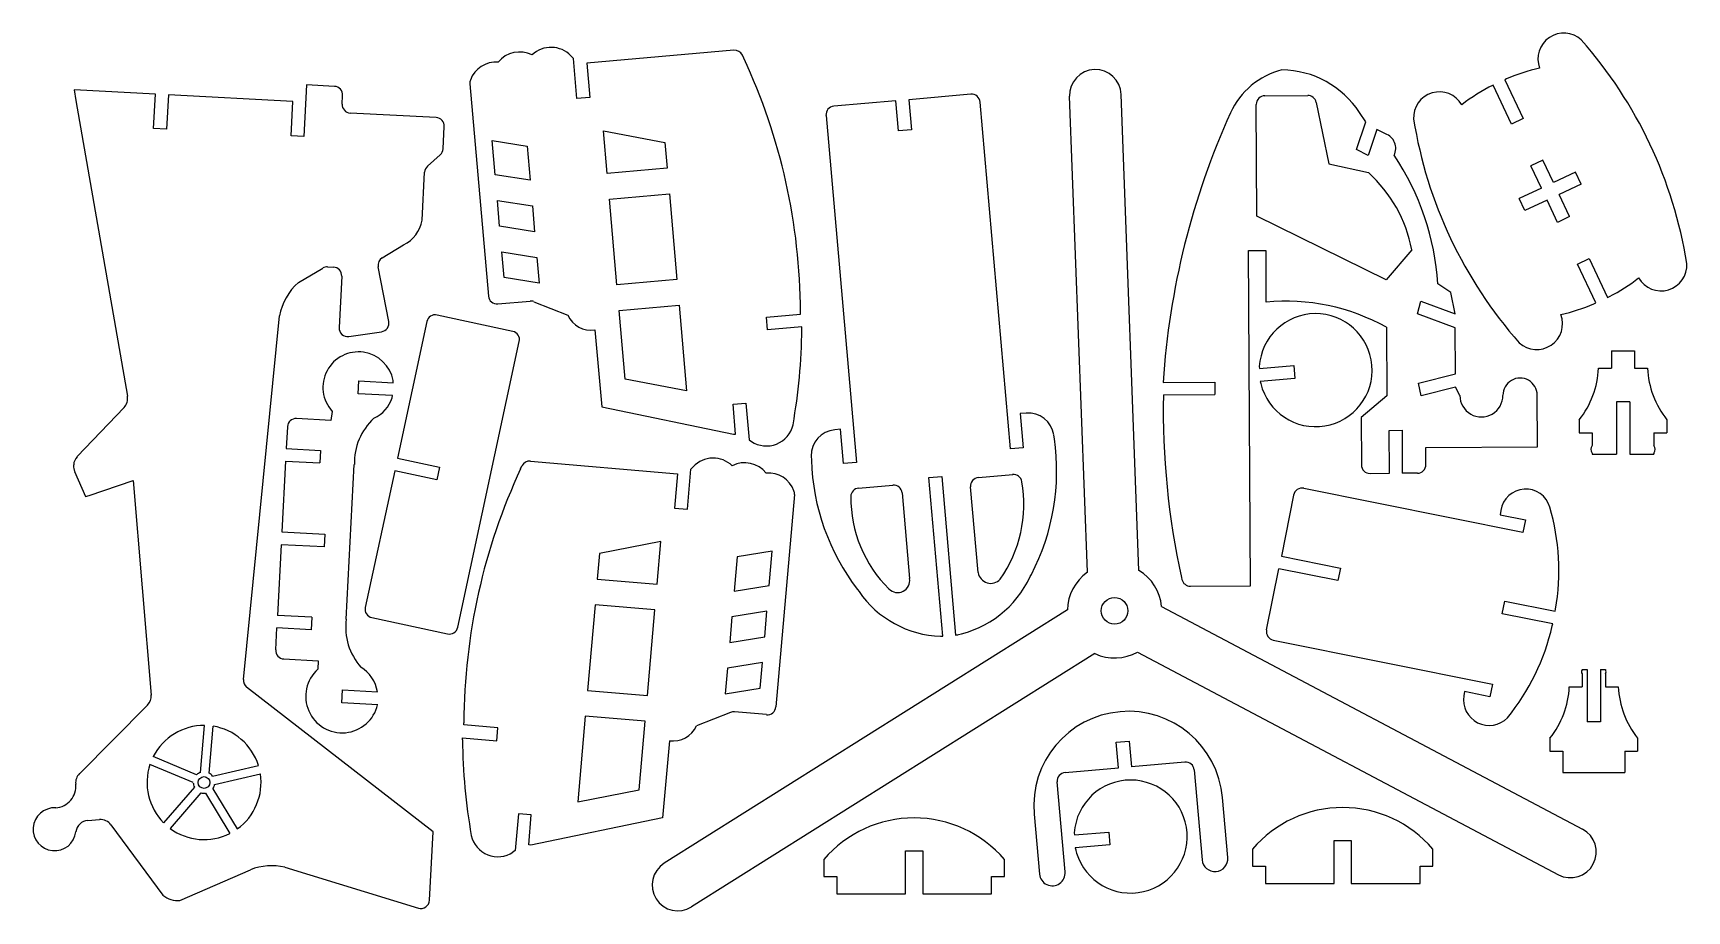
# Model space of a CAD drawing. Extents: x 231 to 642, y 24 to 242.
import ezdxf

# ---------------------------------------------------------------- set-up
doc = ezdxf.new("R2010")
doc.units = 0
doc.header["$MEASUREMENT"] = 0

msp = doc.modelspace()

# ---------------------------------------------------------------- linework, layer by layer
at = {"color": 7}
for p, q in [((365.58, 235.46), (364.99, 236.1)), ((366.45, 225.51), (365.58, 235.46)), ((405.46, 237.5), (368.9, 234.3)), ((368.9, 234.3), (369.64, 225.79)), ((407.91, 235.57), (407.57, 236.28)), ((541.64, 232.63), (541.58, 232.61)), ((597.48, 230.4), (596.99, 230.17)), ((596.99, 230.17), (601.55, 220.52)), ((261.74, 226.57), (241.57, 227.63)), ((241.57, 227.63), (241.99, 224.99)), ((261.29, 218.04), (261.74, 226.57)), ((264.94, 226.4), (264.49, 217.87)), ((295.86, 224.78), (264.94, 226.4)), ((299.29, 228.88), (298.61, 216.09)), ((306.22, 228.52), (299.29, 228.88)), ((308.13, 224.14), (308.24, 226.27)), ((339.87, 229.19), (344.48, 176.43)), ((464.34, 226.57), (448.91, 225.22)), ((537.41, 226.2), (548.04, 226.25)), ((594.1, 228.8), (593.61, 228.57)), ((598.66, 219.15), (594.09, 228.82)), ((241.99, 224.99), (254.77, 151.53)), ((295.42, 216.25), (295.86, 224.78)), ((369.64, 225.79), (366.45, 225.51)), ((445.72, 224.94), (430.3, 223.59)), ((446.37, 217.49), (445.72, 224.94)), ((448.91, 225.22), (449.56, 217.77)), ((474.19, 138.47), (466.65, 224.63)), ((535.43, 196.29), (535.28, 224.05)), ((550.14, 224.55), (553.29, 209.25)), ((562.47, 219.72), (560.92, 222.05)), ((264.49, 217.87), (261.29, 218.04)), ((331.47, 220.78), (310.15, 221.9)), ((333.2, 213.02), (333.49, 218.54)), ((428.36, 221.28), (435.89, 135.12)), ((560.21, 212.82), (562.47, 219.72)), ((565.21, 217.81), (563.11, 211.39)), ((567.36, 216.75), (565.21, 217.81)), ((601.55, 220.52), (598.66, 219.15)), ((298.61, 216.09), (295.42, 216.25)), ((346.13, 206.58), (345.39, 215.09)), ((345.39, 215.09), (354.08, 213.71)), ((354.08, 213.71), (354.83, 205.2)), ((373.05, 217.51), (388.31, 214.56)), ((373.98, 206.87), (373.05, 217.51)), ((388.31, 214.56), (388.87, 208.18)), ((449.56, 217.77), (446.37, 217.49)), ((329.33, 208.69), (332.5, 211.55)), ((563.11, 211.39), (560.21, 212.82)), ((328, 195.3), (328.62, 207.21)), ((354.83, 205.2), (346.13, 206.58)), ((388.87, 208.18), (373.98, 206.87)), ((553.29, 209.25), (563.14, 207.12)), ((374.53, 200.49), (389.43, 201.79)), ((389.43, 201.79), (391.29, 180.52)), ((347.25, 193.82), (346.69, 200.2)), ((346.69, 200.2), (355.39, 198.82)), ((355.39, 198.82), (355.95, 192.43)), ((376.4, 179.22), (374.53, 200.49)), ((355.95, 192.43), (347.25, 193.82)), ((567.55, 180.45), (535.43, 196.29)), ((318.07, 185.96), (323.4, 189.13)), ((348.37, 181.05), (347.81, 187.44)), ((347.81, 187.44), (356.5, 186.05)), ((356.5, 186.05), (357.06, 179.67)), ((533.34, 187.73), (537.62, 187.76)), ((533.8, 104.45), (533.34, 187.73)), ((537.62, 187.76), (537.68, 174.94)), ((573.92, 187.95), (567.55, 180.45)), ((615.07, 184.39), (617.97, 185.76)), ((617.97, 185.76), (622.53, 176.1)), ((297.25, 179.8), (303.31, 183.4)), ((304.51, 183.7), (306, 183.62)), ((308.02, 181.38), (307.35, 168.62)), ((319.72, 170.11), (317.06, 183.72)), ((357.06, 179.67), (348.37, 181.05)), ((619.63, 174.73), (615.07, 184.39)), ((391.29, 180.52), (376.4, 179.22)), ((583.59, 177.33), (580.37, 179.45)), ((584.68, 172), (583.59, 177.33)), ((346.8, 174.48), (354.81, 175.18)), ((355.78, 175.04), (364.19, 171.72)), ((376.95, 172.84), (391.85, 174.14)), ((378.44, 155.82), (376.95, 172.84)), ((391.85, 174.14), (393.71, 152.86)), ((575.36, 172.02), (576.12, 175.15)), ((576.12, 175.15), (584.68, 172)), ((619.15, 174.51), (619.63, 174.73)), ((622.53, 176.1), (623.01, 176.33)), ((283.58, 81.19), (292.54, 171.5)), ((329.17, 170.08), (321.86, 136.16)), ((350.5, 167.67), (331.71, 171.72)), ((413.54, 171.21), (422.05, 171.96)), ((413.82, 168.02), (413.54, 171.21)), ((422.33, 168.77), (413.82, 168.02)), ((422.05, 171.96), (422, 172.49)), ((422.37, 168.23), (422.33, 168.77)), ((567.62, 168.7), (567.71, 151.62)), ((584.7, 168.58), (575.36, 172.02)), ((584.76, 157.15), (584.7, 168.58)), ((309.8, 166.4), (317.93, 167.59)), ((336.83, 94.15), (352.14, 165.13)), ((370.94, 168.02), (372.62, 148.88)), ((536.01, 158.95), (536.05, 158.41)), ((536.05, 158.41), (544.56, 159.16)), ((544.56, 159.16), (544.84, 155.97)), ((575.61, 154.8), (584.76, 157.15)), ((312.07, 152.16), (312.24, 155.36)), ((320.61, 151.71), (312.07, 152.16)), ((312.24, 155.36), (320.77, 154.91)), ((320.77, 154.91), (320.8, 155.45)), ((393.71, 152.86), (378.44, 155.82)), ((524.98, 155.07), (525, 151.97)), ((544.84, 155.97), (536.26, 155.22)), ((536.26, 155.22), (536.38, 154.69)), ((576.25, 151.66), (575.61, 154.8)), ((584.78, 153.84), (576.25, 151.66)), ((585.86, 151.71), (584.78, 153.84)), ((253.94, 148.77), (242.29, 136.54)), ((320.58, 151.18), (320.61, 151.71)), ((372.62, 148.88), (405.37, 142.09)), ((405.25, 149.59), (408.44, 149.87)), ((405.9, 142.14), (405.25, 149.59)), ((408.44, 149.87), (409.24, 140.75)), ((567.71, 151.62), (561.33, 146.24)), ((605.15, 139.01), (605.08, 151.82)), ((294.54, 143.99), (294.25, 138.56)), ((305.31, 145.56), (296.78, 146.01)), ((305.67, 147.8), (305.31, 145.56)), ((478.05, 147.38), (476.63, 147.25)), ((476.63, 147.25), (477.38, 138.75)), ((561.33, 146.24), (561.4, 134.5)), ((405.37, 142.09), (405.9, 142.14)), ((409.24, 140.75), (409.81, 140.34)), ((431.96, 143.35), (430.54, 143.22)), ((432.7, 134.84), (431.96, 143.35)), ((485.09, 140.98), (484.95, 141.92)), ((568.29, 143.08), (571.49, 143.09)), ((568.35, 132.4), (568.29, 143.08)), ((571.49, 143.09), (571.55, 132.42)), ((294.25, 138.56), (302.78, 138.11)), ((302.78, 138.11), (302.62, 135.01)), ((321.86, 136.16), (332.29, 133.91)), ((424.69, 136.65), (424.72, 135.7)), ((477.38, 138.75), (474.19, 138.47)), ((577.39, 138.85), (605.15, 139.01)), ((577.41, 134.58), (577.39, 138.85)), ((241.41, 134.5), (241.4, 134.3)), ((241.66, 132.85), (244.38, 126.63)), ((294.09, 135.46), (293.17, 117.87)), ((294.09, 135.46), (302.62, 135.01)), ((309.14, 96.18), (311.15, 134.57)), ((321.18, 133.03), (313.86, 99.11)), ((331.62, 130.78), (321.18, 133.03)), ((332.29, 133.91), (331.62, 130.78)), ((352.47, 133.53), (352.81, 134.24)), ((354.93, 135.46), (391.49, 132.26)), ((391.49, 132.26), (390.74, 123.75)), ((393.93, 123.47), (394.8, 133.42)), ((394.8, 133.42), (395.39, 134.06)), ((435.89, 135.12), (432.7, 134.84)), ((453.91, 131.33), (457.1, 131.61)), ((457.1, 131.61), (460.55, 92.19)), ((466.24, 131.34), (474.74, 132.08)), ((563.54, 132.37), (568.35, 132.4)), ((245.29, 126.93), (256.18, 130.63)), ((256.18, 130.63), (260.67, 77.33)), ((436.46, 128.73), (444.96, 129.48)), ((447.27, 127.54), (449.14, 106.26)), ((457.35, 91.98), (453.91, 131.33)), ((466.16, 107.75), (464.29, 129.03)), ((601.5, 117.73), (547.07, 128.67)), ((244.38, 126.63), (245.29, 126.93)), ((390.74, 123.75), (393.93, 123.47)), ((420.51, 127.15), (415.9, 74.39)), ((544.55, 127), (541.5, 111.82)), ((596.06, 123.18), (595.85, 122.13)), ((595.85, 122.13), (602.14, 120.87)), ((602.14, 120.87), (601.5, 117.73)), ((293.17, 117.87), (303.83, 117.31)), ((303.83, 117.31), (303.66, 114.11)), ((387.34, 115.47), (372.07, 112.52)), ((386.41, 104.84), (387.34, 115.47)), ((293, 114.67), (292.08, 97.07)), ((303.66, 114.11), (293, 114.67)), ((372.07, 112.52), (371.51, 106.14)), ((406.3, 111.67), (405.55, 103.16)), ((414.99, 113.05), (406.3, 111.67)), ((414.25, 104.54), (414.99, 113.05)), ((541.5, 111.82), (556.16, 108.88)), ((479.11, 106.74), (479.39, 107.28)), ((555.53, 105.74), (540.87, 108.68)), ((556.16, 108.88), (555.53, 105.74)), ((371.51, 106.14), (386.41, 104.84)), ((405.55, 103.16), (414.25, 104.54)), ((436.19, 103.5), (436.56, 103.02)), ((516.7, 106.49), (516.8, 106.04)), ((518.85, 104.37), (533.8, 104.45)), ((370.96, 99.76), (369.09, 78.48)), ((385.85, 98.45), (370.96, 99.76)), ((596.35, 97.53), (596.99, 100.67)), ((596.99, 100.67), (609.55, 98.14)), ((609.55, 98.14), (609.65, 98.67)), ((300.61, 96.63), (292.08, 97.07)), ((300.61, 96.63), (300.45, 93.53)), ((315.5, 96.57), (334.29, 92.51)), ((383.99, 77.18), (385.85, 98.45)), ((404.99, 96.78), (404.44, 90.4)), ((413.69, 98.16), (404.99, 96.78)), ((413.13, 91.78), (413.69, 98.16)), ((608.92, 95), (596.35, 97.53)), ((608.81, 94.48), (608.92, 95)), ((300.45, 93.53), (291.92, 93.98)), ((404.44, 90.4), (413.13, 91.78)), ((456.82, 91.93), (457.35, 91.98)), ((460.54, 92.25), (461.08, 92.3)), ((539.49, 90.99), (593.93, 80.05)), ((293.65, 86.3), (302.18, 85.85)), ((302.18, 85.85), (302.07, 83.72)), ((403.88, 84.01), (403.32, 77.63)), ((412.57, 85.4), (403.88, 84.01)), ((412.02, 79.01), (412.57, 85.4)), ((330.73, 43.32), (284.4, 79.29)), ((308.05, 75.39), (308.22, 78.58)), ((308.22, 78.58), (316.88, 78.13)), ((369.09, 78.48), (383.99, 77.18)), ((403.32, 77.63), (412.02, 79.01)), ((587.02, 78.17), (586.81, 77.12)), ((593.3, 76.9), (587.02, 78.17)), ((593.93, 80.05), (593.3, 76.9)), ((259.75, 74.81), (242.84, 57.79)), ((316.96, 74.92), (308.05, 75.39)), ((338.33, 69.92), (338.38, 70.45)), ((346.84, 69.17), (338.33, 69.92)), ((368.54, 72.1), (366.67, 50.82)), ((383.43, 70.8), (368.54, 72.1)), ((381.94, 53.78), (383.43, 70.8)), ((404.61, 73), (396.19, 69.68)), ((413.58, 72.45), (405.58, 73.15)), ((338.01, 66.2), (338.05, 66.73)), ((338.05, 66.73), (346.56, 65.98)), ((346.56, 65.98), (346.84, 69.17)), ((389.44, 65.98), (387.76, 46.84)), ((500.48, 65.61), (503.67, 65.89)), ((503.67, 65.89), (504.23, 59.51)), ((501.04, 59.23), (500.48, 65.61)), ((487.74, 58.06), (501.04, 59.23)), ((519.84, 58.73), (521.8, 36.39)), ((366.67, 50.82), (381.94, 53.78)), ((487.76, 33.41), (485.8, 55.75)), ((528.18, 36.95), (526.88, 51.84)), ((244.92, 46.17), (247.87, 46.38)), ((351.94, 47.83), (351.14, 38.71)), ((355.13, 47.55), (351.94, 47.83)), ((354.48, 40.1), (355.13, 47.55)), ((387.76, 46.84), (355.01, 40.05)), ((480.07, 47.75), (481.38, 32.85)), ((250.68, 45.09), (263.61, 27.6)), ((329.84, 26.33), (330.73, 43.32)), ((490.04, 43.09), (490.08, 42.56)), ((490.08, 42.56), (498.59, 43.3)), ((498.59, 43.3), (498.87, 40.11)), ((554.6, 30.53), (554.6, 41.21)), ((554.6, 41.21), (558.87, 41.21)), ((558.87, 41.21), (558.88, 30.53)), ((351.14, 38.71), (350.57, 38.3)), ((355.01, 40.05), (354.48, 40.1)), ((448.12, 27.95), (448.12, 38.63)), ((448.12, 38.63), (452.39, 38.63)), ((452.39, 38.63), (452.39, 27.95)), ((498.87, 40.11), (490.29, 39.36)), ((490.29, 39.36), (490.41, 38.84)), ((534.32, 39.07), (534.32, 34.8)), ((579.16, 34.8), (579.16, 39.08)), ((267.82, 26.31), (285.33, 33.94)), ((293.91, 34.56), (327.08, 24.4)), ((427.83, 36.49), (427.83, 32.22)), ((472.68, 32.22), (472.68, 36.49)), ((534.32, 34.8), (537.52, 34.8)), ((537.52, 34.8), (537.52, 30.53)), ((575.96, 30.53), (575.96, 34.8)), ((575.96, 34.8), (579.16, 34.8)), ((427.83, 32.22), (431.04, 32.22)), ((431.04, 32.22), (431.04, 27.94)), ((469.48, 27.95), (469.48, 32.22)), ((469.48, 32.22), (472.68, 32.22)), ((537.52, 30.53), (554.6, 30.53)), ((558.88, 30.53), (575.96, 30.53)), ((431.04, 27.94), (448.12, 27.95)), ((452.39, 27.95), (469.48, 27.95))]:
    msp.add_line(p, q, dxfattribs=at)
at = {"linetype": 'Continuous'}
for p, q in [((493.29, 107.82), (488.89, 226.06)), ((506.09, 108.29), (501.7, 226.53)), ((606.5, 210.16), (603.51, 208.75)), ((609.1, 204.66), (606.5, 210.16)), ((606.11, 203.24), (603.51, 208.75)), ((614.61, 207.25), (609.1, 204.66)), ((616.02, 204.26), (614.61, 207.25)), ((606.11, 203.24), (600.61, 200.64)), ((616.02, 204.26), (610.52, 201.66)), ((613.12, 196.16), (610.52, 201.66)), ((602.02, 197.65), (600.61, 200.64)), ((607.52, 200.25), (602.02, 197.65)), ((610.12, 194.75), (607.52, 200.25)), ((613.12, 196.16), (610.12, 194.75)), ((623.52, 162.79), (623.52, 158.52)), ((623.52, 162.79), (629.28, 162.79)), ((629.28, 162.79), (629.28, 158.52)), ((620.31, 158.52), (623.52, 158.52)), ((629.28, 158.52), (632.49, 158.52)), ((512.12, 155), (524.98, 155.07)), ((512.2, 151.9), (525, 151.97)), ((624.74, 150.19), (624.74, 137.16)), ((628.05, 150.19), (624.74, 150.19)), ((628.05, 150.19), (628.05, 137.16)), ((615.51, 145.71), (615.51, 142.5)), ((637.29, 145.71), (637.29, 142.5)), ((615.51, 142.5), (618.71, 142.5)), ((618.71, 142.5), (618.71, 139.3)), ((634.09, 142.5), (637.29, 142.5)), ((634.09, 142.5), (634.09, 139.3)), ((618.71, 137.43), (618.71, 137.16)), ((618.71, 137.16), (624.74, 137.16)), ((628.05, 137.16), (634.09, 137.16)), ((634.09, 137.43), (634.09, 137.16)), ((575.29, 132.44), (571.55, 132.42)), ((537.82, 93.5), (540.87, 108.68)), ((511.73, 99.33), (616.32, 44.01)), ((488.34, 98.46), (388.14, 35.53)), ((291.63, 88.54), (291.92, 93.98)), ((495.15, 87.61), (394.95, 24.68)), ((505.74, 88), (610.33, 32.69)), ((616.25, 83.68), (616.25, 83.6)), ((616.25, 83.68), (617.48, 83.68)), ((616.25, 82.6), (616.25, 79.4)), ((617.48, 83.68), (617.48, 70.65)), ((620.79, 83.68), (620.79, 70.65)), ((620.79, 83.68), (622.02, 83.68)), ((622.02, 83.68), (622.02, 83.6)), ((622.02, 82.6), (622.02, 79.4)), ((613.05, 79.4), (616.25, 79.4)), ((622.02, 79.4), (625.22, 79.4)), ((620.79, 70.65), (617.48, 70.65)), ((272.95, 58.12), (273.93, 69.76)), ((275.07, 57.94), (276.05, 69.58)), ((608.24, 66.59), (608.24, 63.39)), ((630.02, 66.59), (630.02, 63.39)), ((271.96, 57.52), (261.2, 62.05)), ((608.24, 63.39), (611.45, 63.39)), ((611.45, 63.39), (611.45, 58.05)), ((626.82, 63.39), (630.02, 63.39)), ((626.82, 63.39), (626.82, 58.05)), ((271.14, 55.56), (260.37, 60.08)), ((275.94, 57.19), (287.32, 59.86)), ((276.43, 55.11), (287.81, 57.78)), ((517.53, 60.67), (504.23, 59.51)), ((611.45, 58.05), (626.82, 58.05)), ((271.4, 54.44), (263.76, 45.59)), ((275.99, 54.05), (282.04, 44.06)), ((273.02, 53.04), (265.38, 44.2)), ((274.16, 52.95), (280.21, 42.95))]:
    msp.add_line(p, q, dxfattribs=at)
for centre, radius in [((500.06, 98.25), 3.31), ((273.81, 55.59), 1.46)]:
    msp.add_circle(centre, radius, dxfattribs=at)
at = {"color": 7}
for centre, radius, start, end in [((611.68, 235.33), 6.43, 47.3706, 200.5156), ((533, 166.89), 110.68, 9.168, 41.3916), ((346.33, 227.79), 6.75, 85.1493, 159.9543), ((352.23, 230.23), 6.84, 63.1069, 141.1428), ((360.04, 231.38), 6.84, 43.6598, 133.6598), ((405.64, 235.37), 2.14, 25.227, 95.0018), ((271.28, 171.93), 150.72, 0.2133, 24.976), ((546.28, 214.1), 19.1, 104.2296, 155.6946), ((541.3, 209.14), 23.49, 33.3538, 89.1606), ((616.16, 187.24), 47.03, 102.9039, 113.4062), ((306.1, 226.39), 2.14, 357.0019, 87.0019), ((342, 229.37), 2.14, 159.9536, 185.0019), ((464.52, 224.44), 2.14, 4.9984, 95.0002), ((537.42, 224.06), 2.14, 90.3134, 180.3116), ((548.05, 224.12), 2.14, 11.6223, 90.3097), ((580.78, 220.74), 6.43, 30.0448, 183.1887), ((615.14, 186.63), 47.14, 116.5169, 127.6433), ((310.26, 224.03), 2.14, 177.0019, 267), ((430.48, 221.46), 2.14, 95.0019, 185.0016), ((704.22, 142.54), 192.5, 155.633, 176.2882), ((331.36, 218.65), 2.14, 357.0002, 86.9984), ((683.62, 238.02), 110.68, 189.1679, 221.3916), ((566.07, 213.12), 3.85, 333.7998, 70.4264), ((331.07, 213.13), 2.14, 311.9979, 357.0019), ((515.94, 175.41), 64.56, 3.5876, 33.9054), ((330.76, 207.1), 2.14, 131.9978, 176.9984), ((539.79, 181.36), 34.76, 10.9313, 47.8013), ((319.58, 196.77), 8.54, 296.5223, 350.099), ((319.16, 184.13), 2.14, 120.6915, 191.036), ((304.4, 181.57), 2.14, 86.9984, 120.6901), ((305.89, 181.49), 2.14, 356.9984, 86.9984), ((601.49, 218.27), 47.14, 297.1659, 307.6441), ((635.84, 184.16), 6.43, 210.0439, 3.1891), ((307.35, 168.58), 15.1, 132.0001, 168.8696), ((346.61, 176.61), 2.14, 184.9984, 275), ((354.99, 173.06), 2.14, 68.4343, 95.0003), ((542.58, 123.52), 51.65, 61.0003, 95.4335), ((600.47, 217.67), 47.03, 282.904, 293.4064), ((309.49, 168.51), 2.14, 177.0003, 278.3117), ((317.62, 169.7), 2.14, 278.3112, 11.0366), ((331.26, 169.63), 2.14, 77.8256, 167.824), ((370.03, 174.36), 6.41, 204.3745, 278.2459), ((550.02, 158.03), 14.04, 193.7463, 176.2538), ((604.95, 169.57), 6.43, 227.3714, 20.5162), ((350.05, 165.58), 2.14, 347.8258, 77.8256), ((272.15, 170.19), 150.23, 350.1373, 359.2527), ((312.16, 153.76), 8.81, 11.0362, 222.5675), ((600.81, 151.8), 4.27, 0.3108, 180.3117), ((251.62, 150.98), 3.2, 316.3982, 9.8746), ((312.24, 154.02), 8.81, 295.4948, 341.1859), ((703.98, 147.99), 191.82, 178.8334, 192.4956), ((591.2, 151.74), 5.34, 180.311, 0.3112), ((296.67, 143.88), 2.14, 87.0002, 176.9984), ((326.25, 134.95), 15.1, 132.5717, 181.462), ((413.58, 145.94), 6.75, 236.0724, 347.3271), ((478.61, 141), 6.41, 8.2706, 94.9989), ((431.1, 136.84), 6.41, 95.0001, 181.7296), ((429.98, 132.97), 55.69, 332.5288, 8.2704), ((244.61, 134.33), 3.2, 136.3992, 177.0001), ((400.34, 129.34), 6.84, 46.3402, 136.3402), ((480.39, 137.38), 55.69, 181.7295, 217.4713), ((244.6, 134.13), 3.2, 177.0001, 203.5645), ((489.1, 69.89), 150.72, 155.024, 179.7867), ((354.74, 133.33), 2.14, 84.9982, 154.773), ((408.15, 128.19), 6.84, 38.8572, 116.8931), ((414.05, 125.75), 6.75, 20.0457, 94.8507), ((474.92, 129.96), 2.14, 9.9283, 94.9981), ((563.53, 134.51), 2.14, 180.3116, 270.3102), ((575.28, 134.57), 2.14, 270.3135, 0.3135), ((418.39, 127.33), 2.14, 354.9981, 20.0464), ((436.65, 126.61), 2.14, 95.0019, 179.722), ((445.15, 127.35), 2.14, 5, 95), ((466.42, 129.21), 2.14, 94.9984, 184.9986), ((444.97, 124.71), 32.55, 325.0951, 9.9285), ((546.65, 126.58), 2.14, 78.6336, 168.632), ((602.23, 122.29), 6.23, 16.0135, 171.7634), ((466.61, 126.46), 32.1, 179.7205, 225.2276), ((553.61, 108.19), 56.84, 350.3544, 16.1545), ((469.32, 108.27), 3.2, 189.3638, 317.0347), ((457.72, 117.63), 25.72, 214.6216, 267.9983), ((446.15, 105.79), 3.02, 224.6302, 8.972), ((455.48, 117.76), 26.07, 281.2084, 334.99), ((518.89, 106.5), 2.14, 192.6185, 270.2994), ((315.95, 98.66), 2.14, 167.8275, 257.8255), ((323.99, 94.18), 14.99, 172.3401, 221.6262), ((334.74, 94.6), 2.14, 257.8239, 347.8258), ((539.91, 93.08), 2.14, 168.6338, 258.6336), ((553.64, 107.26), 56.63, 321.0636, 346.9615), ((293.77, 88.43), 2.14, 177.0019, 267.0019), ((308.13, 76.99), 9.06, 131.9998, 346.8186), ((308.36, 76.84), 8.61, 8.6083, 59.0575), ((285.71, 80.98), 2.14, 174.3367, 232.1762), ((257.48, 77.07), 3.2, 315.1814, 4.8159), ((413.77, 74.57), 2.14, 265, 355.0016), ((593.14, 76.18), 6.41, 171.5481, 315.2095), ((405.39, 71.02), 2.14, 84.9997, 111.5657), ((503.47, 49.79), 23.49, 5.0001, 185), ((488.23, 68.15), 150.23, 180.7473, 189.8627), ((390.36, 72.32), 6.41, 261.7541, 335.6255), ((245.11, 55.54), 3.2, 135.1797, 186.0447), ((487.93, 55.94), 2.14, 95, 185.0002), ((517.71, 58.54), 2.14, 4.9983, 94.9984), ((236.62, 54.64), 5.34, 273.5271, 6.0435), ((504.05, 42.17), 14.04, 191.5483, 176.2538), ((236.67, 43.98), 5.34, 87.0001, 353.2332), ((556.74, 19.85), 29.53, 40.6116, 139.4089), ((245.15, 42.97), 3.2, 94.125, 173.2334), ((248.1, 43.18), 3.2, 36.4725, 94.1238), ((450.26, 17.27), 29.53, 40.6116, 139.409), ((346.8, 43.9), 6.75, 192.6729, 303.9276), ((290.66, 19.81), 15.1, 77.5636, 110.6866), ((484.57, 33.13), 3.2, 184.999, 4.9991), ((524.99, 36.67), 3.2, 185.0014, 5.0001), ((267.14, 31.6), 5.34, 228.6139, 277.3142), ((327.7, 26.44), 2.14, 252.9611, 357.0002)]:
    msp.add_arc(centre, radius, start, end, dxfattribs=at)
at = {"linetype": 'Continuous'}
for centre, radius, start, end in [((495.3, 226.29), 6.41, 2.1295, 182.1295), ((598.03, 159.57), 22.31, 321.5855, 357.3024), ((654.77, 159.57), 22.31, 182.6976, 218.4145), ((620.02, 138.37), 1.61, 144.4334, 215.5666), ((632.78, 138.37), 1.61, 324.4334, 35.5666), ((500.06, 98.25), 11.72, 125.2714, 178.9876), ((500.06, 98.25), 11.72, 5.2714, 58.9876), ((500.06, 98.25), 11.72, 245.2714, 298.9876), ((616.78, 83.1), 0.725, 136.3972, 223.6028), ((621.49, 83.1), 0.725, 316.3972, 43.6028), ((590.76, 80.45), 22.31, 321.5855, 357.3024), ((647.51, 80.45), 22.31, 182.6976, 218.4145), ((273.81, 55.59), 14.17, 89.5161, 152.8722), ((273.81, 55.59), 14.17, 17.5161, 80.8722), ((273.81, 55.59), 14.17, 161.5161, 224.8722), ((273.81, 55.59), 2.67, 108.7723, 133.616), ((273.81, 55.59), 2.67, 36.7723, 61.616), ((273.81, 55.59), 14.17, 305.5161, 8.8722), ((273.81, 55.59), 2.67, 180.7723, 205.616), ((273.81, 55.59), 2.67, 324.7723, 349.616), ((273.81, 55.59), 2.67, 252.7723, 277.616), ((273.81, 55.59), 14.17, 233.5161, 296.8722), ((613.33, 38.35), 6.41, 242.1295, 62.1295), ((391.55, 30.1), 6.41, 122.1295, 302.1295)]:
    msp.add_arc(centre, radius, start, end, dxfattribs=at)

doc.saveas('drawing.dxf')
